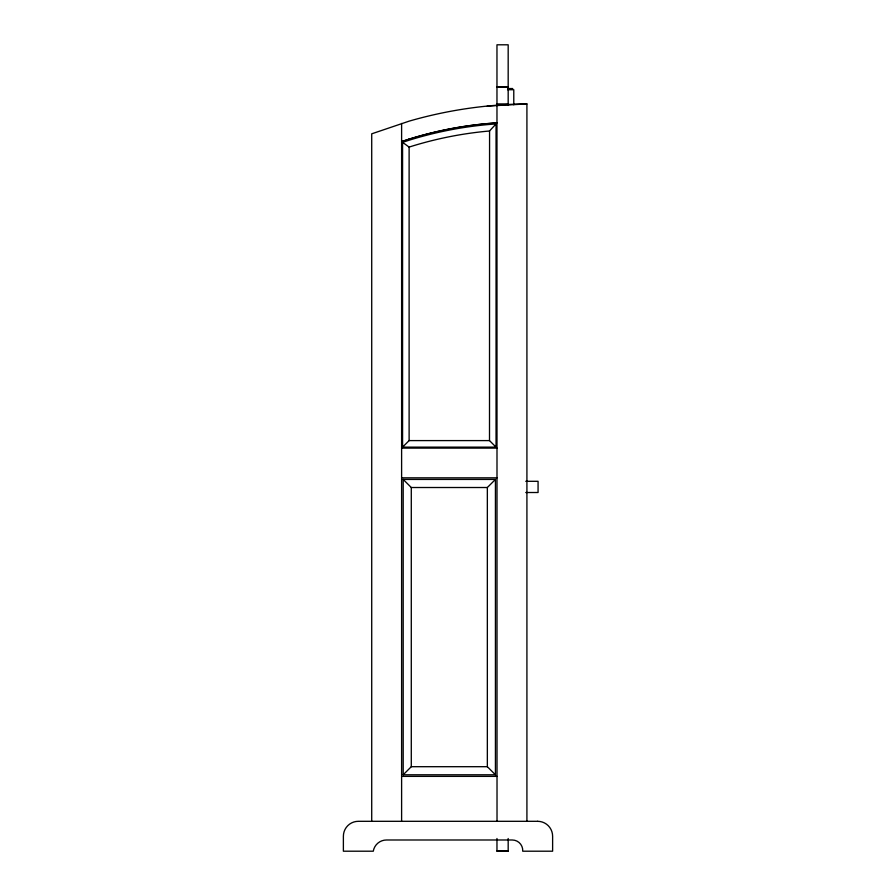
<?xml version="1.0" encoding="UTF-8"?>
<svg xmlns="http://www.w3.org/2000/svg" width="896" height="896" viewBox="0 0 896 896"><rect width="100%" height="100%" fill="white"/><g stroke="black" fill="none" stroke-linecap="round" stroke-linejoin="round"><path stroke-width="1.34" d="M496.048 123.928L489.507 130.995A375.144 375.144 0 0 0 411.566 146.306L409.114 147.09L402.573 142.318L409.629 140.056A381.506 381.506 0 0 1 489.003 124.477L496.048 123.928L496.048 447.138L402.573 447.138L402.573 142.318M402.573 447.138L409.114 440.597L409.114 147.09M495.432 774.794L487.346 766.696L487.346 487.514L495.432 479.427L403.189 479.427L403.189 774.794L495.432 774.794L495.432 479.427M403.189 774.794L411.286 766.696L411.286 487.514L403.189 479.427M487.256 106.075L526.915 103.925L526.915 821.307M489.574 130.995L489.507 440.597L496.048 447.138M496.966 86.946L508.178 86.946M496.966 87.237L508.178 87.237M507.595 88.547L512.714 88.547M507.55 89.723L513.778 89.723L513.778 104.776M496.966 103.925L508.178 103.925M409.114 440.597L489.507 440.597M401.61 448.112L497.022 448.112M401.61 477.837L497.022 477.837M525.762 481.298L538.07 481.298L538.07 492.509L525.762 492.509M411.286 487.514L487.346 487.514M411.286 766.696L487.346 766.696M401.61 776.373L497.022 776.373M496.966 851.077L508.178 851.077M508.178 105.448L508.178 44.8L496.966 44.8L497.022 821.307M508.178 838.488L508.178 851.2L496.966 851.2L496.966 838.488M401.61 123.435L401.61 821.307M371.717 821.307L371.717 133.818L409.338 121.083A437.741 437.741 0 0 1 526.915 103.925M409.069 139.138L401.61 141.613A382.48 382.48 0 0 1 497.022 122.886L487.099 123.614A376.309 376.309 0 0 0 409.069 139.138M537.678 821.307L358.322 821.307A14.941 14.941 0 0 0 343.381 836.259L343.381 851.2L373.274 851.2A13.418 13.418 0 0 1 386.512 839.989L512.254 839.989A10.506 10.506 0 0 1 522.726 851.2L552.619 851.2L552.619 836.259A14.941 14.941 0 0 0 537.678 821.307"/></g></svg>
